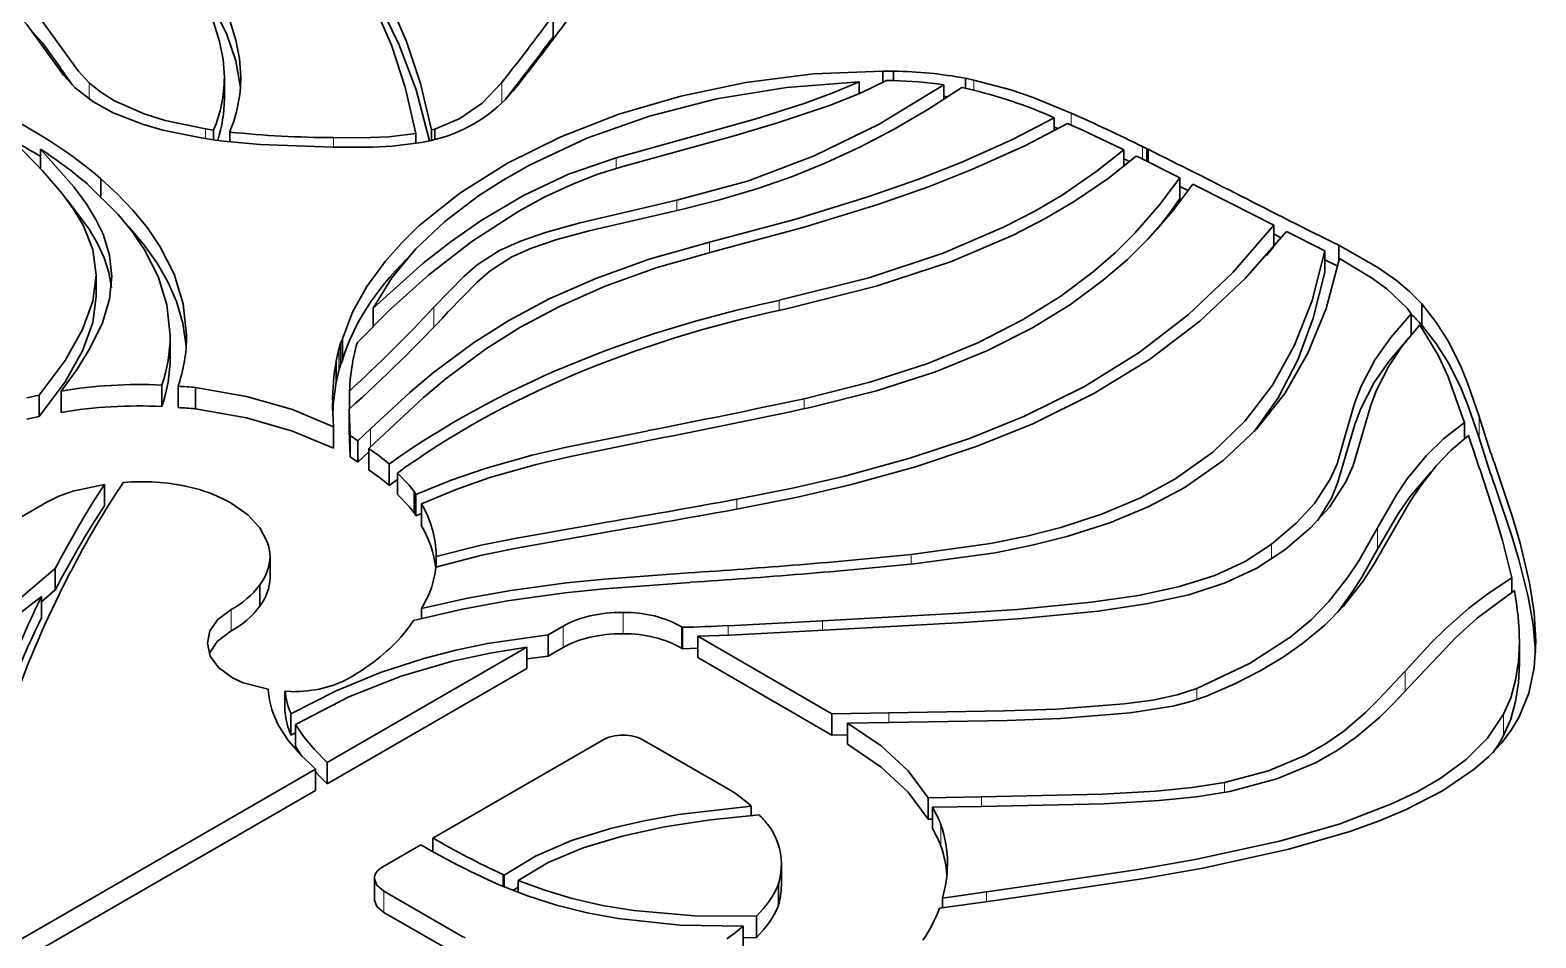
# Model space of a CAD drawing. Extents: x 413 to 941, y 150 to 687.
# Drawn here: x 775.18 to 792.45, y 659.92 to 670.33 of the extents above; entities that cross this region are included whole.
import ezdxf

# ---------------------------------------------------------------- set-up
doc = ezdxf.new("R2010")
doc.units = 0

msp = doc.modelspace()

# ---------------------------------------------------------------- linework, layer by layer
at = {"color": 7, "lineweight": 35, "ltscale": 0.006123}
for p, q in [((781.179, 670.495), (781.179, 670.25)), ((777.409, 669.787), (777.409, 669.542)), ((788.365, 668.634), (788.365, 668.389)), ((789.443, 668.091), (789.443, 667.846)), ((790.029, 667.795), (790.029, 667.551)), ((791.021, 667.075), (791.021, 666.83)), ((791.141, 667.189), (791.141, 666.944)), ((776.787, 666.825), (776.787, 666.58)), ((778.762, 666.784), (778.762, 666.539)), ((778.763, 666.786), (778.763, 666.541)), ((778.693, 666.532), (778.693, 666.287)), ((777.077, 666.229), (777.077, 665.985)), ((775.287, 666.139), (775.287, 665.894)), ((778.841, 665.979), (778.841, 665.734)), ((778.851, 665.679), (778.851, 665.434)), ((778.938, 665.618), (778.938, 665.373)), ((779.298, 665.351), (779.298, 665.106)), ((779.393, 665.247), (779.393, 665.002)), ((776.033, 665.116), (776.033, 664.871)), ((779.585, 665.035), (779.585, 664.79)), ((779.606, 665), (779.606, 664.755)), ((775.469, 664.151), (775.469, 663.906)), ((777.933, 664.292), (777.933, 664.047)), ((777.817, 663.966), (777.817, 663.721)), ((775.312, 663.83), (775.312, 663.585)), ((782.662, 663.477), (782.662, 663.232)), ((782.839, 663.375), (782.839, 663.13)), ((792.261, 663.309), (792.261, 663.064)), ((780.876, 663.249), (780.876, 663.004)), ((778.173, 662.485), (778.173, 662.24)), ((784.377, 662.487), (784.377, 662.242)), ((778.223, 662.364), (778.223, 662.119)), ((784.556, 662.38), (784.556, 662.136)), ((778.589, 661.928), (778.589, 661.683)), ((778.453, 661.849), (778.453, 661.605)), ((785.531, 661.414), (785.531, 661.169)), ((779.13, 660.594), (779.13, 660.349)), ((783.763, 660.531), (783.763, 660.286)), ((783.51, 660.166), (783.51, 659.921)), ((783.36, 660.05), (783.36, 659.805))]:
    msp.add_line(p, q, dxfattribs=at)
at = {"color": 7, "lineweight": 35, "ltscale": 0.003119}
msp.add_line((785.084, 669.857), (784.959, 669.858), dxfattribs=at)
at = {"color": 7, "lineweight": 35, "ltscale": 0.003317}
msp.add_line((784.959, 669.858), (784.959, 669.725), dxfattribs=at)
at = {"color": 7, "lineweight": 35, "ltscale": 0.002716}
msp.add_line((785.084, 669.857), (785.084, 669.748), dxfattribs=at)
at = {"color": 7, "lineweight": 13, "ltscale": 0.004663}
msp.add_line((775.859, 669.724), (775.859, 669.537), dxfattribs=at)
at = {"color": 7, "lineweight": 13, "ltscale": 0.005849}
msp.add_line((780.591, 669.727), (780.591, 669.493), dxfattribs=at)
at = {"color": 7, "lineweight": 35, "ltscale": 0.003432}
msp.add_line((784.688, 669.734), (784.688, 669.596), dxfattribs=at)
at = {"color": 7, "lineweight": 35, "ltscale": 0.001866}
msp.add_line((785.004, 669.749), (785.079, 669.748), dxfattribs=at)
at = {"color": 7, "lineweight": 35, "ltscale": 0.004167}
msp.add_line((785.659, 669.699), (785.659, 669.533), dxfattribs=at)
at = {"color": 7, "lineweight": 35, "ltscale": 0.001844}
msp.add_line((785.866, 669.668), (785.938, 669.653), dxfattribs=at)
at = {"color": 7, "lineweight": 35, "ltscale": 0.002444}
msp.add_line((786.003, 669.754), (785.908, 669.775), dxfattribs=at)
at = {"color": 7, "lineweight": 35, "ltscale": 0.002893}
msp.add_line((785.908, 669.775), (785.908, 669.659), dxfattribs=at)
at = {"color": 7, "lineweight": 13, "ltscale": 0.002908}
for p, q in [((786.003, 669.754), (786.003, 669.638)), ((784.06, 666.1), (784.06, 665.984))]:
    msp.add_line(p, q, dxfattribs=at)
at = {"color": 7, "lineweight": 35, "ltscale": 0.000761713}
msp.add_line((784.718, 669.61), (784.688, 669.609), dxfattribs=at)
at = {"color": 7, "lineweight": 35, "ltscale": 0.0012}
msp.add_line((785.707, 669.563), (785.659, 669.57), dxfattribs=at)
at = {"color": 7, "lineweight": 35, "ltscale": 0.003729}
msp.add_line((786.926, 669.322), (786.926, 669.173), dxfattribs=at)
at = {"color": 7, "lineweight": 13, "ltscale": 0.003464}
msp.add_line((787.122, 669.376), (787.122, 669.237), dxfattribs=at)
at = {"color": 7, "lineweight": 35, "ltscale": 0.002322}
msp.add_line((777.286, 669.181), (777.194, 669.194), dxfattribs=at)
at = {"color": 7, "lineweight": 13, "ltscale": 0.002812}
msp.add_line((777.194, 669.194), (777.194, 669.082), dxfattribs=at)
at = {"color": 7, "lineweight": 35, "ltscale": 0.002808}
msp.add_line((777.286, 669.181), (777.286, 669.069), dxfattribs=at)
at = {"color": 7, "lineweight": 35, "ltscale": 0.002776}
msp.add_line((777.47, 669.159), (777.47, 669.048), dxfattribs=at)
at = {"color": 7, "lineweight": 35, "ltscale": 0.001016}
for p, q in [((779.823, 669.192), (779.784, 669.182)), ((779.606, 665), (779.585, 665.035)), ((779.606, 664.755), (779.585, 664.79))]:
    msp.add_line(p, q, dxfattribs=at)
at = {"color": 7, "lineweight": 35, "ltscale": 0.002986}
msp.add_line((779.784, 669.182), (779.784, 669.063), dxfattribs=at)
at = {"color": 7, "lineweight": 35, "ltscale": 0.003}
msp.add_line((779.823, 669.192), (779.823, 669.072), dxfattribs=at)
at = {"color": 7, "lineweight": 35, "ltscale": 0.001189}
msp.add_line((786.97, 669.197), (786.926, 669.215), dxfattribs=at)
at = {"color": 7, "lineweight": 35, "ltscale": 0.00416}
msp.add_line((777.144, 669.09), (777.309, 669.066), dxfattribs=at)
at = {"color": 7, "lineweight": 35, "ltscale": 0.002279}
msp.add_line((777.309, 669.066), (777.399, 669.055), dxfattribs=at)
at = {"color": 7, "lineweight": 13, "ltscale": 0.002727}
msp.add_line((778.659, 669.093), (778.659, 668.984), dxfattribs=at)
at = {"color": 7, "lineweight": 35, "ltscale": 0.002847}
msp.add_line((779.603, 669.142), (779.603, 669.028), dxfattribs=at)
at = {"color": 7, "lineweight": 35, "ltscale": 0.002449}
msp.add_line((779.67, 669.04), (779.766, 669.058), dxfattribs=at)
at = {"color": 7, "lineweight": 35, "ltscale": 0.003718}
msp.add_line((779.766, 669.058), (779.91, 669.096), dxfattribs=at)
at = {"color": 7, "lineweight": 35, "ltscale": 0.001419}
msp.add_line((787.991, 668.967), (787.94, 668.992), dxfattribs=at)
at = {"color": 7, "lineweight": 13, "ltscale": 0.003587}
msp.add_line((787.94, 668.992), (787.94, 668.848), dxfattribs=at)
at = {"color": 7, "lineweight": 35, "ltscale": 0.005505}
msp.add_line((775.302, 668.96), (775.302, 668.74), dxfattribs=at)
at = {"color": 7, "lineweight": 13, "ltscale": 0.003026}
msp.add_line((781.901, 668.861), (781.901, 668.74), dxfattribs=at)
at = {"color": 7, "lineweight": 35, "ltscale": 0.004726}
msp.add_line((787.725, 668.954), (787.725, 668.765), dxfattribs=at)
at = {"color": 7, "lineweight": 35, "ltscale": 0.001856}
msp.add_line((787.792, 668.819), (787.725, 668.851), dxfattribs=at)
at = {"color": 7, "lineweight": 35, "ltscale": 0.000563101}
msp.add_line((787.867, 668.882), (787.888, 668.874), dxfattribs=at)
at = {"color": 7, "lineweight": 35, "ltscale": 0.013327}
msp.add_line((787.888, 668.874), (788.365, 668.634), dxfattribs=at)
at = {"color": 7, "lineweight": 35, "ltscale": 5.3948e-05}
msp.add_line((787.989, 668.965), (787.991, 668.967), dxfattribs=at)
at = {"color": 7, "lineweight": 35, "ltscale": 0.000326467}
msp.add_line((788.002, 668.961), (787.989, 668.965), dxfattribs=at)
at = {"color": 7, "lineweight": 35, "ltscale": 0.003545}
msp.add_line((787.989, 668.965), (787.989, 668.823), dxfattribs=at)
at = {"color": 7, "lineweight": 35, "ltscale": 0.003581}
msp.add_line((788.002, 668.961), (788.002, 668.817), dxfattribs=at)
at = {"color": 7, "lineweight": 35, "ltscale": 0.00507}
msp.add_line((775.994, 668.623), (775.994, 668.42), dxfattribs=at)
at = {"color": 7, "lineweight": 35, "ltscale": 0.002724}
msp.add_line((788.462, 668.486), (788.365, 668.535), dxfattribs=at)
at = {"color": 7, "lineweight": 35, "ltscale": 0.011893}
msp.add_line((788.514, 668.559), (788.938, 668.345), dxfattribs=at)
at = {"color": 7, "lineweight": 13, "ltscale": 0.002905}
msp.add_line((782.597, 668.376), (782.597, 668.26), dxfattribs=at)
at = {"color": 7, "lineweight": 35, "ltscale": 0.014115}
msp.add_line((788.938, 668.345), (789.443, 668.091), dxfattribs=at)
at = {"color": 7, "lineweight": 35, "ltscale": 0.00246}
msp.add_line((789.53, 667.944), (789.442, 667.989), dxfattribs=at)
at = {"color": 7, "lineweight": 35, "ltscale": 0.012332}
msp.add_line((789.589, 668.017), (790.029, 667.795), dxfattribs=at)
at = {"color": 7, "lineweight": 13, "ltscale": 0.002968}
msp.add_line((782.974, 667.897), (782.974, 667.778), dxfattribs=at)
at = {"color": 7, "lineweight": 35, "ltscale": 0.00326}
msp.add_line((789.443, 667.846), (789.361, 667.744), dxfattribs=at)
at = {"color": 7, "lineweight": 35, "ltscale": 0.004826}
msp.add_line((790.19, 667.859), (790.19, 667.666), dxfattribs=at)
at = {"color": 7, "lineweight": 35, "ltscale": 0.004203}
msp.add_line((790.179, 667.619), (790.029, 667.694), dxfattribs=at)
at = {"color": 7, "lineweight": 35, "ltscale": 0.006125}
for p, q in [((775.938, 667.517), (775.938, 667.272)), ((778.74, 666.735), (778.74, 666.49)), ((776.692, 666.256), (776.692, 666.011)), ((776.879, 666.243), (776.879, 665.998)), ((775.536, 666.188), (775.536, 665.943)), ((778.659, 665.776), (778.659, 665.531)), ((779.064, 665.529), (779.064, 665.284)), ((779.669, 664.892), (779.669, 664.647)), ((781.124, 663.392), (781.124, 663.147)), ((778.104, 662.747), (778.104, 662.502)), ((785.48, 661.522), (785.48, 661.277)), ((783.798, 660.76), (783.798, 660.515))]:
    msp.add_line(p, q, dxfattribs=at)
at = {"color": 7, "lineweight": 35, "ltscale": 0.00533}
msp.add_line((779.114, 667.14), (779.114, 666.927), dxfattribs=at)
at = {"color": 7, "lineweight": 13, "ltscale": 0.005675}
msp.add_line((779.812, 667.149), (779.812, 666.922), dxfattribs=at)
at = {"color": 7, "lineweight": 13, "ltscale": 0.002913}
msp.add_line((783.772, 667.229), (783.772, 667.112), dxfattribs=at)
at = {"color": 7, "lineweight": 35, "ltscale": 0.002023}
msp.add_line((790.973, 667.14), (791.021, 667.075), dxfattribs=at)
at = {"color": 7, "lineweight": 35, "ltscale": 0.001703}
msp.add_line((778.74, 666.735), (778.723, 666.669), dxfattribs=at)
at = {"color": 7, "lineweight": 35, "ltscale": 0.001337}
msp.add_line((778.762, 666.784), (778.74, 666.735), dxfattribs=at)
at = {"color": 7, "lineweight": 35, "ltscale": 6.77257e-05}
msp.add_line((778.763, 666.786), (778.762, 666.784), dxfattribs=at)
at = {"color": 7, "lineweight": 35, "ltscale": 0.000659845}
msp.add_line((778.926, 666.719), (778.937, 666.743), dxfattribs=at)
at = {"color": 7, "lineweight": 13, "ltscale": 0.006123}
for p, q in [((778.723, 666.669), (778.723, 666.424)), ((790.635, 664.617), (790.635, 664.372)), ((777.488, 663.681), (777.488, 663.436)), ((781.981, 663.649), (781.981, 663.404)), ((781.295, 663.491), (781.295, 663.246)), ((782.652, 663.483), (782.652, 663.238))]:
    msp.add_line(p, q, dxfattribs=at)
at = {"color": 7, "lineweight": 35, "ltscale": 0.001719}
msp.add_line((778.909, 666.652), (778.926, 666.719), dxfattribs=at)
at = {"color": 7, "lineweight": 35, "ltscale": 0.001701}
msp.add_line((778.74, 666.49), (778.723, 666.424), dxfattribs=at)
at = {"color": 7, "lineweight": 35, "ltscale": 0.001339}
msp.add_line((778.762, 666.539), (778.74, 666.49), dxfattribs=at)
at = {"color": 7, "lineweight": 35, "ltscale": 0.003639}
for p, q in [((775.287, 666.139), (775.144, 666.111)), ((775.287, 665.894), (775.144, 665.866))]:
    msp.add_line(p, q, dxfattribs=at)
at = {"color": 7, "lineweight": 35, "ltscale": 0.001032}
msp.add_line((778.651, 666.05), (778.651, 666.008), dxfattribs=at)
at = {"color": 7, "lineweight": 35, "ltscale": 0.005115}
msp.add_line((778.845, 666.188), (778.845, 665.983), dxfattribs=at)
at = {"color": 7, "lineweight": 35, "ltscale": 0.005805}
msp.add_line((778.651, 666.008), (778.659, 665.776), dxfattribs=at)
at = {"color": 7, "lineweight": 35, "ltscale": 0.007506}
for p, q in [((778.851, 665.679), (778.841, 665.979)), ((778.851, 665.434), (778.841, 665.734))]:
    msp.add_line(p, q, dxfattribs=at)
at = {"color": 7, "lineweight": 35, "ltscale": 0.001353}
msp.add_line((791.613, 665.877), (791.63, 665.825), dxfattribs=at)
at = {"color": 7, "lineweight": 13, "ltscale": 0.006125}
for p, q in [((791.798, 665.896), (791.798, 665.651)), ((792.078, 662.48), (792.078, 662.235)), ((785.627, 661.212), (785.627, 660.967)), ((779.239, 660.452), (779.239, 660.207))]:
    msp.add_line(p, q, dxfattribs=at)
at = {"color": 7, "lineweight": 35, "ltscale": 0.005052}
msp.add_line((779.086, 665.755), (778.938, 665.618), dxfattribs=at)
at = {"color": 7, "lineweight": 35, "ltscale": 0.006249}
msp.add_line((779.064, 665.529), (779.247, 665.698), dxfattribs=at)
at = {"color": 7, "lineweight": 13, "ltscale": 0.005127}
msp.add_line((779.086, 665.755), (779.086, 665.55), dxfattribs=at)
at = {"color": 7, "lineweight": 35, "ltscale": 0.004619}
msp.add_line((791.63, 665.825), (791.63, 665.64), dxfattribs=at)
at = {"color": 7, "lineweight": 35, "ltscale": 0.002663}
for p, q in [((778.938, 665.618), (778.851, 665.679)), ((778.938, 665.373), (778.851, 665.434))]:
    msp.add_line(p, q, dxfattribs=at)
at = {"color": 7, "lineweight": 35, "ltscale": 0.00427}
msp.add_line((779.064, 665.489), (778.938, 665.373), dxfattribs=at)
at = {"color": 7, "lineweight": 35, "ltscale": 0.002884}
msp.add_line((779.393, 665.173), (779.298, 665.106), dxfattribs=at)
at = {"color": 7, "lineweight": 35, "ltscale": 0.150358}
msp.add_line((770.155, 661.901), (775.364, 664.908), dxfattribs=at)
at = {"color": 7, "lineweight": 13, "ltscale": 0.002841}
msp.add_line((783.286, 664.947), (783.286, 664.834), dxfattribs=at)
at = {"color": 7, "lineweight": 35, "ltscale": 0.001721}
msp.add_line((779.669, 664.782), (779.606, 664.755), dxfattribs=at)
at = {"color": 7, "lineweight": 13, "ltscale": 0.002745}
msp.add_line((785.286, 664.312), (785.286, 664.202), dxfattribs=at)
at = {"color": 7, "lineweight": 13, "ltscale": 0.004337}
msp.add_line((789.418, 664.431), (789.418, 664.257), dxfattribs=at)
at = {"color": 7, "lineweight": 35, "ltscale": 0.000225835}
msp.add_line((779.839, 664.291), (779.839, 664.3), dxfattribs=at)
at = {"color": 7, "lineweight": 35, "ltscale": 0.003047}
msp.add_line((779.839, 664.291), (779.839, 664.169), dxfattribs=at)
at = {"color": 7, "lineweight": 35, "ltscale": 0.004675}
msp.add_line((775.562, 663.949), (775.646, 664.115), dxfattribs=at)
at = {"color": 7, "lineweight": 35, "ltscale": 0.004141}
msp.add_line((792.173, 664.044), (792.173, 663.878), dxfattribs=at)
at = {"color": 7, "lineweight": 35, "ltscale": 0.005195}
msp.add_line((775.469, 663.906), (775.312, 663.77), dxfattribs=at)
at = {"color": 7, "lineweight": 35, "ltscale": 0.002916}
msp.add_line((779.668, 663.695), (779.668, 663.578), dxfattribs=at)
at = {"color": 7, "lineweight": 35, "ltscale": 0.004949}
for p, q in [((781.295, 663.491), (781.124, 663.392)), ((781.295, 663.246), (781.124, 663.147))]:
    msp.add_line(p, q, dxfattribs=at)
at = {"color": 7, "lineweight": 35, "ltscale": 0.000283707}
for p, q in [((782.662, 663.477), (782.652, 663.483)), ((782.662, 663.232), (782.652, 663.238))]:
    msp.add_line(p, q, dxfattribs=at)
at = {"color": 7, "lineweight": 35, "ltscale": 0.027114}
msp.add_line((784.269, 663.553), (783.186, 663.496), dxfattribs=at)
at = {"color": 7, "lineweight": 13, "ltscale": 0.002728}
msp.add_line((783.186, 663.496), (783.186, 663.387), dxfattribs=at)
at = {"color": 7, "lineweight": 13, "ltscale": 0.002725}
msp.add_line((784.269, 663.553), (784.269, 663.444), dxfattribs=at)
at = {"color": 7, "lineweight": 35, "ltscale": 0.009114}
msp.add_line((782.839, 663.375), (783.204, 663.388), dxfattribs=at)
at = {"color": 7, "lineweight": 35, "ltscale": 0.044396}
for p, q in [((784.377, 662.487), (782.839, 663.375)), ((784.377, 662.242), (782.839, 663.13))]:
    msp.add_line(p, q, dxfattribs=at)
at = {"color": 7, "lineweight": 35, "ltscale": 0.027091}
msp.add_line((783.204, 663.388), (784.286, 663.445), dxfattribs=at)
at = {"color": 7, "lineweight": 35, "ltscale": 0.066039}
for p, q in [((780.876, 663.249), (778.589, 661.928)), ((780.876, 663.004), (778.589, 661.683))]:
    msp.add_line(p, q, dxfattribs=at)
at = {"color": 7, "lineweight": 35, "ltscale": 0.006232}
msp.add_line((781.124, 663.147), (780.876, 663.117), dxfattribs=at)
at = {"color": 7, "lineweight": 35, "ltscale": 0.004432}
msp.add_line((782.839, 663.237), (782.662, 663.232), dxfattribs=at)
at = {"color": 7, "lineweight": 13, "ltscale": 0.005844}
msp.add_line((790.949, 662.975), (790.949, 662.741), dxfattribs=at)
at = {"color": 7, "lineweight": 13, "ltscale": 0.003212}
msp.add_line((788.562, 662.775), (788.562, 662.647), dxfattribs=at)
at = {"color": 7, "lineweight": 35, "ltscale": 0.001736}
msp.add_line((778.104, 662.747), (778.174, 662.74), dxfattribs=at)
at = {"color": 7, "lineweight": 35, "ltscale": 0.01629}
msp.add_line((785.029, 662.496), (784.377, 662.487), dxfattribs=at)
at = {"color": 7, "lineweight": 13, "ltscale": 0.002718}
msp.add_line((785.029, 662.496), (785.029, 662.387), dxfattribs=at)
at = {"color": 7, "lineweight": 35, "ltscale": 0.001818}
msp.add_line((778.005, 662.403), (778.039, 662.338), dxfattribs=at)
at = {"color": 7, "lineweight": 35, "ltscale": 0.001429}
msp.add_line((778.223, 662.268), (778.173, 662.24), dxfattribs=at)
at = {"color": 7, "lineweight": 35, "ltscale": 0.004482}
msp.add_line((784.557, 662.244), (784.377, 662.242), dxfattribs=at)
at = {"color": 7, "lineweight": 35, "ltscale": 0.011923}
msp.add_line((784.556, 662.38), (785.032, 662.387), dxfattribs=at)
at = {"color": 7, "lineweight": 35, "ltscale": 0.055804}
msp.add_line((779.801, 661.061), (781.734, 662.177), dxfattribs=at)
at = {"color": 7, "lineweight": 35, "ltscale": 0.027301}
msp.add_line((782.227, 662.177), (783.173, 661.631), dxfattribs=at)
at = {"color": 7, "lineweight": 35, "ltscale": 0.079643}
for p, q in [((778.453, 661.849), (775.694, 660.257)), ((778.453, 661.605), (775.694, 660.012))]:
    msp.add_line(p, q, dxfattribs=at)
at = {"color": 7, "lineweight": 13, "ltscale": 0.002873}
msp.add_line((788.877, 661.699), (788.877, 661.584), dxfattribs=at)
at = {"color": 7, "lineweight": 35, "ltscale": 0.002745}
msp.add_line((783.452, 661.428), (783.452, 661.318), dxfattribs=at)
at = {"color": 7, "lineweight": 35, "ltscale": 0.015293}
msp.add_line((786.092, 661.532), (785.48, 661.522), dxfattribs=at)
at = {"color": 7, "lineweight": 35, "ltscale": 0.014133}
msp.add_line((785.531, 661.414), (786.096, 661.423), dxfattribs=at)
at = {"color": 7, "lineweight": 13, "ltscale": 0.002722}
msp.add_line((786.092, 661.532), (786.092, 661.423), dxfattribs=at)
at = {"color": 7, "lineweight": 35, "ltscale": 0.00128}
msp.add_line((785.531, 661.278), (785.48, 661.277), dxfattribs=at)
at = {"color": 7, "lineweight": 35, "ltscale": 0.003949}
msp.add_line((779.801, 661.061), (779.801, 660.903), dxfattribs=at)
at = {"color": 7, "lineweight": 35, "ltscale": 0.012655}
msp.add_line((779.225, 660.729), (779.664, 660.982), dxfattribs=at)
at = {"color": 7, "lineweight": 35, "ltscale": 0.000588588}
msp.add_line((779.664, 660.982), (779.684, 660.969), dxfattribs=at)
at = {"color": 7, "lineweight": 35, "ltscale": 0.002039}
msp.add_line((780.486, 660.558), (780.56, 660.524), dxfattribs=at)
at = {"color": 7, "lineweight": 13, "ltscale": 0.003423}
msp.add_line((780.602, 660.644), (780.602, 660.507), dxfattribs=at)
at = {"color": 7, "lineweight": 35, "ltscale": 0.000471921}
msp.add_line((780.619, 660.636), (780.602, 660.644), dxfattribs=at)
at = {"color": 7, "lineweight": 35, "ltscale": 0.00341}
msp.add_line((780.619, 660.636), (780.619, 660.5), dxfattribs=at)
at = {"color": 7, "lineweight": 35, "ltscale": 0.003458}
msp.add_line((780.777, 660.575), (780.777, 660.436), dxfattribs=at)
at = {"color": 7, "lineweight": 35, "ltscale": 0.012054}
msp.add_line((786.627, 660.511), (786.149, 660.443), dxfattribs=at)
at = {"color": 7, "lineweight": 35, "ltscale": 0.026116}
msp.add_line((780.144, 659.929), (779.239, 660.452), dxfattribs=at)
at = {"color": 7, "lineweight": 35, "ltscale": 0.001752}
msp.add_line((780.777, 660.497), (780.718, 660.459), dxfattribs=at)
at = {"color": 7, "lineweight": 35, "ltscale": 0.014724}
msp.add_line((785.612, 660.256), (786.195, 660.338), dxfattribs=at)
at = {"color": 7, "lineweight": 35, "ltscale": 0.012742}
msp.add_line((786.149, 660.443), (785.645, 660.372), dxfattribs=at)
at = {"color": 7, "lineweight": 35, "ltscale": 0.002794}
msp.add_line((785.645, 660.372), (785.645, 660.261), dxfattribs=at)
at = {"color": 7, "lineweight": 13, "ltscale": 0.002792}
msp.add_line((786.149, 660.443), (786.149, 660.332), dxfattribs=at)
at = {"color": 7, "lineweight": 35, "ltscale": 0.012038}
msp.add_line((786.195, 660.338), (786.671, 660.406), dxfattribs=at)
at = {"color": 7, "lineweight": 35, "ltscale": 0.036853}
for p, q in [((775.694, 660.257), (774.418, 659.52)), ((775.694, 660.012), (774.418, 659.275))]:
    msp.add_line(p, q, dxfattribs=at)
at = {"color": 7, "lineweight": 35, "ltscale": 0.026115}
msp.add_line((780.144, 659.685), (779.239, 660.207), dxfattribs=at)
at = {"color": 7, "lineweight": 35, "ltscale": 0.000395188}
msp.add_line((780.158, 659.922), (780.144, 659.929), dxfattribs=at)
at = {"color": 7, "lineweight": 35, "ltscale": 0.000395747}
msp.add_line((780.171, 659.914), (780.158, 659.922), dxfattribs=at)
at = {"color": 7, "lineweight": 35, "ltscale": 0.003755}
msp.add_line((783.51, 659.921), (783.36, 659.917), dxfattribs=at)
at = {"color": 7, "lineweight": 35}
for points in [[(779.784, 669.182), (779.66, 669.715), (779.499, 670.198), (779.308, 670.635), (779.091, 671.033), (778.855, 671.396), (778.518, 671.836), (778.285, 672.106), (777.818, 672.609)], [(777.653, 672.557), (778.118, 672.057), (778.349, 671.788), (778.685, 671.35), (778.92, 670.988), (779.134, 670.592), (779.324, 670.156), (779.482, 669.674), (779.603, 669.142)], [(775.992, 672.151), (776.403, 671.707), (776.6, 671.482), (776.871, 671.14), (777.049, 670.879), (777.197, 670.614), (777.288, 670.406), (777.355, 670.195), (777.395, 669.992), (777.409, 669.787)], [(777.597, 669.79), (777.583, 670.003), (777.542, 670.213), (777.474, 670.427), (777.382, 670.638), (777.232, 670.908), (777.051, 671.174), (776.776, 671.522), (776.576, 671.751), (776.158, 672.202)], [(779.76, 669.057), (779.608, 669.644), (779.411, 670.168), (779.183, 670.629), (778.928, 671.045), (778.641, 671.438), (778.341, 671.798)], [(777.593, 669.667), (777.54, 669.975), (777.436, 670.276), (777.33, 670.494), (777.203, 670.708), (777.037, 670.948), (776.653, 671.419)], [(775.522, 670.151), (775.312, 670.441), (775.183, 670.582)], [(775.023, 670.525), (775.145, 670.392), (775.346, 670.112)], [(775.522, 669.906), (775.324, 670.182), (775.203, 670.317)], [(775.346, 670.112), (775.563, 669.812), (775.698, 669.667)], [(775.859, 669.724), (775.731, 669.861), (775.522, 670.151)], [(784.959, 669.858), (784.166, 669.824), (783.391, 669.727), (782.643, 669.571), (781.932, 669.362), (781.267, 669.103), (780.657, 668.8), (780.111, 668.458), (779.64, 668.081), (779.435, 667.88), (779.252, 667.673), (779.044, 667.387), (778.88, 667.091), (778.763, 666.786)], [(775.698, 669.667), (775.9, 669.51), (776.133, 669.38), (776.472, 669.247), (776.704, 669.18), (777.144, 669.09)], [(777.194, 669.194), (776.732, 669.292), (776.491, 669.367), (776.148, 669.518), (775.994, 669.614), (775.859, 669.724)], [(779.114, 667.14), (779.329, 667.487), (779.606, 667.819), (779.939, 668.132), (780.324, 668.425), (780.607, 668.608), (780.91, 668.779), (781.567, 669.087), (782.285, 669.342), (783.052, 669.539), (783.857, 669.671), (784.688, 669.734)], [(780.591, 669.727), (780.366, 669.491), (780.11, 669.313), (779.823, 669.192)], [(784.688, 669.734), (784.4, 669.611), (784.057, 669.486), (783.494, 669.307), (781.901, 668.861)], [(781.98, 668.763), (783.255, 669.115), (783.751, 669.262), (784.349, 669.462), (784.706, 669.605), (785.004, 669.749)], [(785.659, 669.699), (784.918, 669.249), (784.174, 668.884), (783.407, 668.595), (782.597, 668.376)], [(782.665, 668.275), (783.104, 668.383), (783.527, 668.509), (783.925, 668.649), (784.314, 668.807), (784.705, 668.989), (785.091, 669.192), (785.478, 669.418), (785.866, 669.668)], [(787.122, 669.376), (786.686, 669.554), (786.429, 669.642), (786.003, 669.754)], [(786.926, 669.322), (786.446, 669.074), (785.857, 668.809), (785.363, 668.615), (784.788, 668.414), (783.961, 668.16), (782.974, 667.897)], [(774.795, 669.255), (775.329, 668.711), (775.545, 668.459), (775.68, 668.274), (775.789, 668.09), (775.899, 667.81), (775.938, 667.517)], [(783.049, 667.797), (784.058, 668.066), (784.902, 668.326), (785.484, 668.53), (785.983, 668.727), (786.588, 669.001), (787.08, 669.256)], [(777.399, 669.055), (777.82, 669.016), (778.654, 668.984)], [(778.654, 668.984), (779.107, 668.985), (779.334, 668.997), (779.67, 669.04)], [(779.603, 669.142), (779.296, 669.104), (779.084, 669.094), (778.659, 669.093)], [(776.119, 667.5), (776.093, 667.747), (776.018, 667.987), (775.937, 668.156), (775.833, 668.326), (775.682, 668.531), (775.302, 668.96)], [(781.901, 668.861), (781.356, 668.676), (780.839, 668.432), (780.353, 668.142), (780.01, 667.903), (779.689, 667.653), (779.114, 667.14)], [(787.725, 668.954), (787.404, 668.7), (787.016, 668.435), (786.703, 668.25), (786.346, 668.066), (785.651, 667.769), (784.801, 667.487), (783.772, 667.229)], [(783.839, 667.126), (784.884, 667.389), (785.749, 667.675), (786.457, 667.977), (786.83, 668.169), (787.155, 668.361), (787.544, 668.627), (787.867, 668.882)], [(778.937, 666.743), (779.316, 667.125), (779.754, 667.519), (780.246, 667.902), (780.785, 668.252), (781.093, 668.419), (781.412, 668.566), (781.693, 668.674), (781.98, 668.763)], [(788.365, 668.634), (788.135, 668.325), (787.851, 667.998), (787.628, 667.776), (787.372, 667.553), (787, 667.274), (786.564, 667.004), (786.059, 666.746), (785.478, 666.505), (784.813, 666.289), (784.06, 666.1)], [(775.838, 668.562), (776.192, 668.214), (776.352, 668.018), (776.495, 667.806), (776.65, 667.502), (776.751, 667.175), (776.787, 666.825)], [(776.976, 666.827), (776.938, 667.189), (776.833, 667.527), (776.674, 667.841), (776.526, 668.06), (776.36, 668.263), (776.181, 668.451), (775.994, 668.623)], [(784.126, 665.998), (784.889, 666.189), (785.563, 666.407), (786.154, 666.65), (786.668, 666.91), (787.112, 667.182), (787.493, 667.463), (787.766, 667.698), (788.004, 667.932), (788.285, 668.254), (788.514, 668.559)], [(776.113, 667.377), (776.083, 667.547), (776.029, 667.714), (775.954, 667.879), (775.857, 668.044), (775.605, 668.38)], [(782.597, 668.376), (781.489, 668.117), (781.104, 668.01), (780.804, 667.907), (780.566, 667.8), (780.31, 667.634), (780.154, 667.5), (779.812, 667.149)], [(779.977, 667.097), (780.309, 667.438), (780.459, 667.567), (780.705, 667.725), (780.933, 667.827), (781.222, 667.924), (781.593, 668.025), (782.665, 668.275)], [(776.971, 666.704), (776.933, 666.966), (776.859, 667.215), (776.761, 667.44), (776.638, 667.654), (776.482, 667.873), (776.308, 668.076)], [(789.443, 668.091), (788.975, 667.549), (788.463, 667.063), (787.899, 666.628), (787.275, 666.241), (786.585, 665.898), (785.955, 665.644), (785.269, 665.416), (784.524, 665.213), (783.924, 665.074), (783.286, 664.947)], [(783.344, 664.844), (783.982, 664.971), (784.585, 665.111), (785.337, 665.318), (786.032, 665.55), (786.674, 665.809), (787.379, 666.158), (788.017, 666.55), (788.594, 666.989), (789.116, 667.477), (789.589, 668.017)], [(782.974, 667.897), (782.279, 667.699), (781.669, 667.48), (781.135, 667.244), (780.67, 666.996), (780.266, 666.742), (779.806, 666.4), (779.541, 666.176), (779.086, 665.755)], [(779.247, 665.698), (779.694, 666.112), (779.953, 666.331), (780.404, 666.667), (780.799, 666.916), (781.254, 667.159), (781.775, 667.39), (782.371, 667.604), (783.049, 667.797)], [(790.029, 667.795), (789.883, 667.227), (789.683, 666.714), (789.429, 666.254), (789.117, 665.845), (788.744, 665.487), (788.31, 665.178), (787.916, 664.964), (787.48, 664.779), (787, 664.622), (786.61, 664.522), (786.195, 664.437), (785.286, 664.312)], [(791.141, 667.189), (791.002, 667.33), (790.851, 667.456), (790.638, 667.606), (790.19, 667.859)], [(785.318, 664.205), (786.247, 664.333), (786.672, 664.418), (787.071, 664.519), (787.563, 664.677), (788.01, 664.864), (788.415, 665.079), (788.862, 665.391), (789.246, 665.75), (789.57, 666.16), (789.835, 666.621), (790.044, 667.136), (790.199, 667.706)], [(790.199, 667.706), (790.566, 667.487), (790.739, 667.36), (790.973, 667.14)], [(775.938, 667.517), (775.9, 667.219), (775.784, 666.895), (775.582, 666.537), (775.287, 666.139)], [(775.536, 666.188), (775.72, 666.439), (775.868, 666.675), (776.01, 666.969), (776.092, 667.242), (776.119, 667.5)], [(790.029, 667.551), (789.896, 667.024), (789.718, 666.545), (789.493, 666.111), (789.22, 665.722)], [(775.938, 667.272), (775.9, 666.974), (775.784, 666.65), (775.582, 666.292), (775.287, 665.894)], [(791.021, 667.075), (790.785, 666.8), (790.608, 666.548), (790.447, 666.244), (790.375, 666.057), (790.275, 665.714)], [(791.798, 665.896), (791.671, 666.272), (791.593, 666.463), (791.45, 666.749), (791.31, 666.971), (791.141, 667.189)], [(790.462, 665.698), (790.555, 666.024), (790.621, 666.196), (790.762, 666.472), (790.914, 666.699), (791.117, 666.946)], [(791.117, 666.946), (791.332, 666.591), (791.444, 666.351), (791.613, 665.877)], [(791.798, 665.651), (791.671, 666.027), (791.593, 666.218), (791.45, 666.504), (791.31, 666.726), (791.141, 666.944)], [(790.989, 666.795), (790.764, 666.528), (790.596, 666.284), (790.442, 665.987), (790.372, 665.805), (790.275, 665.469)], [(778.659, 665.776), (778.19, 665.974), (777.663, 666.126), (777.077, 666.229)], [(778.659, 665.531), (778.19, 665.729), (777.663, 665.881), (777.077, 665.985)], [(782.271, 665.733), (781.332, 665.542), (780.938, 665.451), (780.4, 665.301), (780.009, 665.166), (779.606, 665)], [(790.275, 665.714), (790.169, 665.354), (790.09, 665.175), (789.909, 664.896), (789.702, 664.673), (789.418, 664.431)], [(789.57, 664.365), (789.866, 664.619), (790.081, 664.854), (790.271, 665.147), (790.353, 665.333), (790.462, 665.698)], [(791.63, 665.825), (791.39, 665.639), (791.192, 665.446), (790.975, 665.179), (790.853, 664.996), (790.635, 664.617)], [(779.669, 664.892), (780.068, 665.06), (780.453, 665.196), (780.985, 665.346), (781.378, 665.437), (782.332, 665.631)], [(790.814, 664.584), (791.013, 664.927), (791.122, 665.093), (791.311, 665.335), (791.48, 665.51), (791.678, 665.679)], [(790.275, 665.469), (790.176, 665.129), (790.105, 664.96), (789.945, 664.699)], [(779.585, 665.035), (779.527, 665.108), (779.393, 665.247)], [(791.249, 665.261), (791.006, 664.976), (790.871, 664.779), (790.635, 664.372)], [(791.805, 665.294), (791.984, 664.753), (792.067, 664.472), (792.173, 664.044)], [(792.45, 663.315), (792.43, 663.649), (792.378, 663.988), (792.269, 664.443), (792.18, 664.742), (791.989, 665.315)], [(775.364, 664.908), (775.509, 664.98), (775.67, 665.038), (776.033, 665.116)], [(779.585, 664.79), (779.527, 664.863), (779.393, 665.002)], [(792.447, 663.194), (792.417, 663.51), (792.36, 663.829), (792.253, 664.254), (792.169, 664.534), (791.989, 665.07)], [(777.488, 664.9), (777.68, 664.766), (777.817, 664.619), (777.899, 664.457)], [(781.692, 664.666), (780.74, 664.497), (780.353, 664.419), (779.839, 664.291)], [(779.835, 664.168), (780.363, 664.305), (780.76, 664.387), (781.745, 664.562)], [(790.635, 664.617), (790.419, 664.241), (790.295, 664.053), (790.075, 663.772), (789.872, 663.564), (789.627, 663.359), (789.164, 663.061), (788.562, 662.775)], [(788.671, 662.686), (789.003, 662.833), (789.295, 662.982), (789.551, 663.135), (789.775, 663.291), (790.028, 663.502), (790.238, 663.716), (790.465, 664.004), (790.592, 664.198), (790.814, 664.584)], [(789.418, 664.431), (789.115, 664.233), (788.766, 664.073), (788.362, 663.945), (787.893, 663.844), (787.352, 663.765), (786.5, 663.683), (785.839, 663.638), (784.269, 663.553)], [(784.286, 663.445), (785.887, 663.532), (786.56, 663.578), (787.431, 663.663), (787.986, 663.746), (788.468, 663.852), (788.886, 663.986), (789.25, 664.156), (789.57, 664.365)], [(790.635, 664.372), (790.452, 664.052), (790.352, 663.891), (790.178, 663.651)], [(775.469, 664.151), (775.084, 663.825), (774.719, 663.538), (774.366, 663.286), (774.018, 663.063), (773.548, 662.801), (773.054, 662.567), (772.327, 662.277), (771.78, 662.083), (770.479, 661.654)], [(779.579, 663.556), (780.14, 663.686), (780.657, 663.783), (781.318, 663.874), (781.765, 663.919), (782.751, 663.993)], [(782.729, 664.101), (781.77, 664.029), (781.334, 663.986), (780.694, 663.901), (780.199, 663.812), (779.668, 663.695)], [(792.173, 664.044), (791.913, 663.874), (791.682, 663.698), (791.412, 663.459), (791.249, 663.298), (790.949, 662.975)], [(770.571, 661.56), (771.808, 661.968), (772.334, 662.153), (773.037, 662.427), (773.514, 662.644), (773.965, 662.882), (774.626, 663.302), (775.312, 663.83)], [(791.117, 662.925), (791.537, 663.365), (791.778, 663.583), (792.203, 663.898)], [(777.488, 663.681), (777.336, 663.568), (777.244, 663.439), (777.214, 663.294)], [(777.214, 663.294), (777.246, 663.148), (777.342, 663.016), (777.502, 662.898)], [(777.488, 663.436), (777.327, 663.313), (777.236, 663.172)], [(781.124, 663.392), (780.426, 663.292), (780.065, 663.216), (779.698, 663.121), (779.199, 662.958), (778.69, 662.748), (778.173, 662.485)], [(792.261, 663.309), (792.25, 663.086), (792.217, 662.87), (792.161, 662.67), (792.078, 662.48)], [(792.258, 662.449), (792.369, 662.722), (792.431, 663.012), (792.45, 663.315)], [(778.223, 662.364), (778.836, 662.679), (779.438, 662.916), (780.026, 663.088), (780.456, 663.181), (780.876, 663.249)], [(790.949, 662.975), (790.65, 662.652), (790.496, 662.5), (790.246, 662.287), (790.036, 662.14), (789.801, 662.006), (789.385, 661.833), (788.877, 661.699)], [(792.261, 663.064), (792.25, 662.841), (792.217, 662.625), (792.161, 662.425), (792.078, 662.235)], [(777.502, 662.898), (777.626, 662.839), (777.91, 662.768)], [(788.562, 662.775), (788.335, 662.702), (788.056, 662.643), (787.729, 662.598), (786.952, 662.539), (786.357, 662.518), (785.029, 662.496)], [(788.939, 661.596), (789.48, 661.74), (789.922, 661.924), (790.172, 662.066), (790.393, 662.221), (790.655, 662.443), (790.814, 662.599), (791.117, 662.925)], [(785.032, 662.387), (786.388, 662.41), (786.997, 662.433), (787.797, 662.496), (788.288, 662.574), (788.494, 662.625), (788.671, 662.686)], [(792.078, 662.48), (791.896, 662.207), (791.651, 661.962), (791.351, 661.743), (791.095, 661.595), (790.814, 661.459), (790.192, 661.221), (789.508, 661.024), (788.542, 660.814), (787.887, 660.699), (786.627, 660.511)], [(786.671, 660.406), (787.959, 660.598), (788.629, 660.716), (789.618, 660.933), (790.317, 661.137), (790.645, 661.254), (790.955, 661.383), (791.378, 661.601), (791.743, 661.849), (791.912, 661.996), (792.06, 662.154), (792.168, 662.297), (792.258, 662.449)], [(778.039, 662.338), (778.146, 662.177), (778.286, 662.014), (778.453, 661.849)], [(778.589, 661.928), (778.443, 662.075), (778.319, 662.221), (778.223, 662.364)], [(785.48, 661.522), (785.251, 661.831), (784.943, 662.117), (784.556, 662.38)], [(785.48, 661.277), (785.251, 661.586), (784.943, 661.872), (784.556, 662.136)], [(788.877, 661.699), (788.509, 661.639), (788.092, 661.597), (787.474, 661.562), (786.092, 661.532)], [(786.096, 661.423), (787.5, 661.454), (788.131, 661.491), (788.559, 661.534), (788.939, 661.596)], [(783.452, 661.428), (782.618, 661.329), (782.225, 661.259), (781.852, 661.173), (781.391, 661.031), (780.977, 660.853), (780.619, 660.636)], [(780.777, 660.575), (781.123, 660.781), (781.525, 660.95), (781.97, 661.083), (782.456, 661.188), (782.986, 661.268), (783.543, 661.326)], [(779.239, 660.452), (779.157, 660.519), (779.13, 660.594)], [(780.56, 660.524), (780.886, 660.396), (781.217, 660.291), (781.568, 660.203), (781.924, 660.137), (782.635, 660.063), (783.36, 660.05)], [(783.51, 660.166), (782.8, 660.168), (782.105, 660.229), (781.747, 660.288), (781.396, 660.369), (781.084, 660.461), (780.777, 660.575)], [(779.239, 660.207), (779.157, 660.274), (779.13, 660.349)], [(783.36, 660.05), (783.271, 659.976), (783.173, 659.906)]]:
    msp.add_lwpolyline(points, dxfattribs=at)
for centre, radius, start, end in [((757.686, 687.86), 29.214, 321.6346, 323.5298), ((755.352, 689.727), 32.365, 321.7316, 323.4468), ((756.039, 688.866), 31.282, 321.8321, 323.4797), ((779.368, 672.422), 4.596, 213.1936, 216.3343), ((785.016, 664.944), 4.913, 79.5405, 89.2019), ((775.821, 669.794), 1.588, 337.3143, 359.7511), ((775.938, 669.798), 1.66, 337.3535, 359.7223), ((779.424, 670.714), 1.689, 286.7166, 322.3627), ((784.963, 664.919), 4.831, 81.7127, 88.6282), ((775.853, 669.544), 1.556, 341.9779, 359.905), ((784.807, 664.65), 5.129, 65.5978, 77.2617), ((772.349, 664.307), 5.649, 49.8238, 63.1166), ((777.096, 646.978), 24.539, 63.7756, 65.8851), ((778.717, 681.33), 12.236, 264.1477, 269.7285), ((777.385, 647.74), 23.6, 64.0143, 65.7427), ((772.424, 664.187), 5.503, 58.4732, 62.0643), ((772.194, 664.215), 5.673, 50.0287, 56.7773), ((747.302, 586.858), 91.637, 62.88887, 63.63182), ((783.709, 671.6), 5.655, 321.0258, 325.4066), ((829.618, 747.516), 88.881, 242.85242, 243.6657), ((767.382, 678.766), 17.169, 311.8668, 317.188), ((766.789, 679.284), 17.8, 312.6311, 317.0204), ((789.666, 665.622), 1.981, 41.8698, 46.8431), ((774.997, 666.833), 1.791, 341.2112, 359.7437), ((775.122, 666.835), 1.854, 341.3914, 359.7486), ((774.997, 666.588), 1.791, 341.2112, 359.7437), ((779.974, 666.313), 1.3, 164.113, 170.2894), ((779.777, 666.389), 0.907, 163.1256, 171.5988), ((781.098, 666.085), 2.447, 169.4728, 180.8333), ((779.974, 666.068), 1.3, 164.113, 170.2894), ((781.051, 666.126), 2.206, 169.665, 178.3907), ((776.436, 660.771), 5.491, 87.3215, 99.433), ((776.744, 662.727), 3.518, 84.5764, 87.8084), ((780.875, 665.867), 2.222, 169.1135, 178.273), ((763.155, 763.55), 99.667, 281.05751, 282.10711), ((776.436, 660.526), 5.491, 87.3215, 99.433), ((776.744, 662.482), 3.518, 84.5764, 87.8084), ((763.058, 764.428), 100.659, 281.03866, 282.08093), ((806.344, 670.384), 15.223, 197.1488, 199.45), ((777.785, 663.579), 2.331, 49.5128, 56.7519), ((810.123, 671.541), 19.354, 197.6317, 198.8315), ((806.344, 670.139), 15.223, 197.1488, 199.45), ((777.785, 663.334), 2.331, 49.5128, 56.7519), ((785.372, 659.013), 11.156, 146.835, 152.5798), ((785.117, 659.226), 10.658, 146.2897, 152.6915), ((776.459, 662.625), 2.523, 77.7342, 94.7125), ((776.643, 663.442), 1.685, 59.9093, 77.9669), ((785.372, 658.768), 11.156, 146.835, 152.5798), ((778.669, 664.282), 1.171, 0.8911, 31.4077), ((762.279, 779.516), 116.479, 279.59358, 280.39025), ((761.791, 782.221), 119.339, 279.62538, 280.40461), ((778.634, 664.023), 1.207, 6.3466, 31.0873), ((777.511, 664.291), 0.422, 0.1086, 23.0774), ((777.848, 739.114), 75.171, 273.72242, 275.67817), ((777.35, 664.319), 0.585, 322.9517, 357.3741), ((778.654, 664.299), 1.188, 340.9134, 353.6572), ((778.009, 737.278), 73.437, 273.70182, 275.7117), ((776.971, 664.613), 1.066, 299.0341, 322.5913), ((777.35, 664.074), 0.585, 322.9517, 357.3741), ((786.255, 658.478), 12.182, 153.94, 160.4642), ((786.212, 658.588), 11.923, 153.2803, 160.7702), ((778.322, 664.514), 1.576, 328.6819, 337.4805), ((788.895, 663.277), 3.366, 0.554, 10.6341), ((776.971, 664.368), 1.066, 299.0341, 322.5913), ((786.255, 658.233), 12.182, 153.94, 160.4642), ((777.978, 664.61), 1.916, 319.4761, 326.6526), ((782.188, 683.808), 20.336, 271.3365, 272.8146), ((777.691, 664.967), 2.368, 299.1516, 317.4217), ((778.91, 662.832), 1.001, 183.6355, 205.3384), ((779.046, 662.853), 0.947, 186.3979, 202.8519), ((779.046, 662.608), 0.947, 186.3979, 202.8519), ((781.972, 661.756), 0.484, 89.0268, 119.5022), ((781.989, 661.757), 0.483, 60.4229, 91.0004), ((779.244, 662.701), 1.176, 209.6495, 216.7294), ((790.757, 662.926), 1.491, 323.508, 332.3881), ((781, 664.222), 3.502, 223.3349, 226.4821), ((782.368, 660.231), 1.615, 47.8489, 60.1076), ((784.256, 660.681), 1.47, 21.1636, 29.8991), ((782.917, 660.658), 0.914, 37.8578, 46.8563), ((783.021, 660.747), 0.778, 0.9441, 37.3788), ((784.32, 660.762), 1.382, 0.1573, 18.9845), ((784.259, 668.628), 8.782, 239.4966, 245.3897), ((784.256, 660.436), 1.47, 21.1636, 29.8991), ((784.204, 668.791), 9.033, 239.9754, 245.6968), ((784.296, 660.512), 1.406, 5.3772, 18.8809), ((783.002, 660.764), 0.795, 342.9163, 359.6509), ((784.277, 660.771), 1.424, 343.7249, 359.772), ((782.734, 660.976), 1.122, 313.7751, 336.6049), ((783.002, 660.52), 0.795, 342.9163, 359.6509), ((782.734, 660.731), 1.122, 313.7751, 336.6049), ((784.031, 660.844), 1.686, 325.5265, 339.5836)]:
    msp.add_arc(centre, radius, start, end, dxfattribs=at)
for centre, major_axis, ratio, start_param, end_param in [((785.367, 666.273), (6.685, 0.398), 0.522748, 2.609896, 2.951637), ((811.598, 638.445), (34.283, -24.956), 0.442321, 2.765215, 2.994813), ((811.264, 639.058), (33.778, -24.29), 0.440286, 2.762652, 2.996132), ((803.913, 637.721), (22.771, -25.659), 0.16347, 2.997482, 3.108089), ((757.183, 619.863), (-25.474, -43.617), 0.150878, 3.142348, 3.229567), ((803.913, 637.476), (22.771, -25.659), 0.16347, 2.997482, 3.108089), ((757.183, 619.618), (-25.474, -43.617), 0.150878, 3.142348, 3.229567), ((746.071, 704.291), (32.895, -41.311), 0.135759, 6.175594, 6.262828), ((799.682, 655.453), (20.549, -5.172), 0.075337, 3.063921, 3.160382)]:
    msp.add_ellipse(centre, major_axis=major_axis, ratio=ratio, start_param=start_param, end_param=end_param, dxfattribs=at)

doc.saveas('drawing.dxf')
